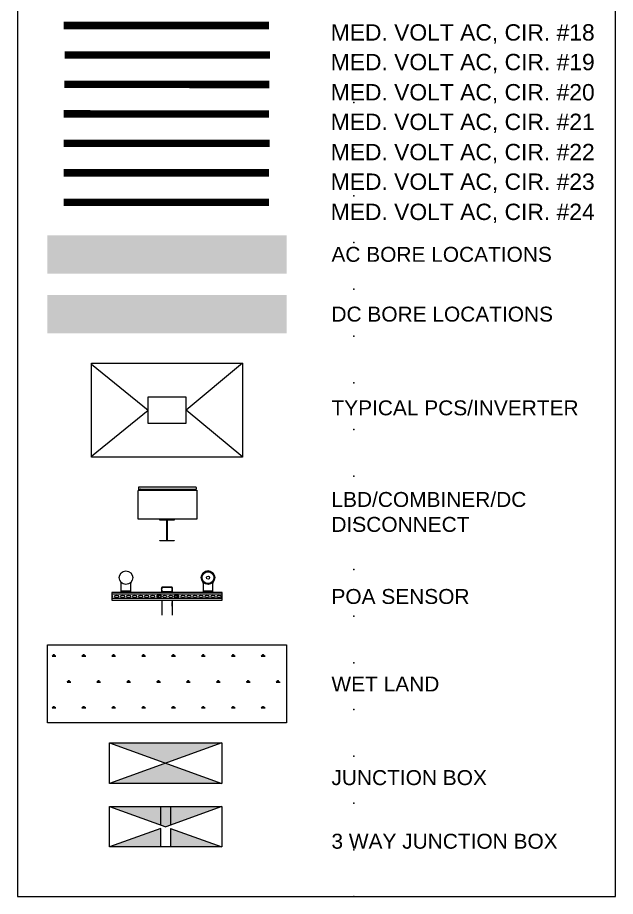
# Model space of a CAD drawing. Header units: feet. Extents: x -17.1 to 1.4, y -40.9 to 0.
# Drawn here: x -2.61 to 1.39, y -11.62 to -5.74 of the extents above; entities that cross this region are included whole.
import ezdxf
from ezdxf.lldxf.tags import DXFTag

# ---------------------------------------------------------------- set-up
doc = ezdxf.new("R2010")
doc.units = ezdxf.units.FT
doc.header["$MEASUREMENT"] = 0
doc.linetypes.add('DASHED', pattern=[0.75, 0.5, -0.25])
for name, color, linetype in [('C-WETL-HATCH', 5, 'Continuous'), ('DETL-LTLN', 5, 'Continuous'), ('DETL-VHVLN', 6, 'Continuous'), ('DETL-VLTLN', 10, 'Continuous'), ('E-CABL-INST-MET', 94, 'CAT5_CABLE'), ('E-DETAIL-THIN', 87, 'Continuous'), ('E-DETL', 7, 'Continuous'), ('E-TEXT', 7, 'Continuous'), ('G-ANNO-TEXT', 1, 'Continuous'), ('PV-BORE-AC', 50, 'Continuous'), ('PV-BORE-DC', 70, 'Continuous'), ('PV-CABL-MV18', 170, 'MV ROUTING #18'), ('PV-CABL-MV19', 80, 'MV ROUTING #19'), ('PV-CABL-MV20', 210, 'MV ROUTING #20'), ('PV-CABL-MV21', 10, 'MV ROUTING #21'), ('PV-CABL-MV22', 130, 'MV ROUTING #22'), ('PV-CABL-MV23', 170, 'MV ROUTING #23'), ('PV-CABL-MV24', 210, 'MV ROUTING #24'), ('PV-EQUIPM', 255, 'Continuous'), ('PV-EQUIPM-3-WAY', 7, 'Continuous'), ('PV-EQUIPM-JB', 7, 'Continuous'), ('PVcase Central Inverters', 7, 'Continuous')]:
    doc.layers.add(name, color=color, linetype=linetype)
doc.layers.add('E-NOPLOT-TEXT', color=31, linetype='Continuous', lineweight=0, plot=False)
doc.layers.add('G-NPLT', color=67, linetype='Continuous', plot=False)
doc.styles.add('NEI-A', font='arial.ttf')
doc.styles.get("Standard").update_dxf_attribs({"font": 'arial.ttf'})
doc.linetypes.add('CAT5_CABLE', pattern='A,1,-0.12,["CAT5",Standard,S=0.1,R=0,X=-0.08,Y=-0.05],-0.3', length=1.42)
tags = doc.linetypes.add('MV ROUTING #18', pattern='A,1,-0.25,0,0.1,-0.25,["MV18",NEI-A,S=0.5,R=0,X=0,Y=-0.2],-1.99', length=3.59).pattern_tags.tags
tags[12] = DXFTag(74, 10)
tags = doc.linetypes.add('MV ROUTING #19', pattern='A,1,-0.25,0,0.1,-0.25,["MV19",NEI-A,S=0.5,R=0,X=0,Y=-0.2],-1.99', length=3.59).pattern_tags.tags
tags[12] = DXFTag(74, 10)
tags = doc.linetypes.add('MV ROUTING #20', pattern='A,1,-0.25,0,0.1,-0.25,["MV20",NEI-A,S=0.5,R=0,X=0,Y=-0.2],-1.99', length=3.59).pattern_tags.tags
tags[12] = DXFTag(74, 10)
tags = doc.linetypes.add('MV ROUTING #21', pattern='A,1,-0.25,0,0.1,-0.25,["MV21",NEI-A,S=0.5,R=0,X=0,Y=-0.2],-1.99', length=3.59).pattern_tags.tags
tags[12] = DXFTag(74, 10)
tags = doc.linetypes.add('MV ROUTING #22', pattern='A,1,-0.25,0,0.1,-0.25,["MV22",NEI-A,S=0.5,R=0,X=0,Y=-0.2],-1.99', length=3.59).pattern_tags.tags
tags[12] = DXFTag(74, 10)
tags = doc.linetypes.add('MV ROUTING #23', pattern='A,1,-0.25,0,0.1,-0.25,["MV23",NEI-A,S=0.5,R=0,X=0,Y=-0.2],-1.99', length=3.59).pattern_tags.tags
tags[12] = DXFTag(74, 10)
tags = doc.linetypes.add('MV ROUTING #24', pattern='A,1,-0.25,0,0.1,-0.25,["MV24",NEI-A,S=0.5,R=0,X=0,Y=-0.2],-1.99', length=3.59).pattern_tags.tags
tags[12] = DXFTag(74, 10)

# ---------------------------------------------------------------- blocks, each defined once
blk = doc.blocks.new('*U68')
blk.add_lwpolyline([(-2, -11.62), (2, -11.62), (2, 0), (-2, 0)], close=True)
at = {"layer": 'G-NPLT'}
for p in [(0.25, -5.994999999999999), (0.25, -6.307499999999999), (0.25, -6.619999999999999), (0.25, -6.932499999999999), (0.25, -7.244999999999999), (0.25, -7.557499999999999), (0.25, -7.869999999999999), (0.25, -8.1825), (0.25, -8.495), (0.25, -8.8075), (0.25, -9.12), (0.25, -9.4325), (0.25, -9.745), (0.25, -10.0575), (0.25, -10.37), (0.25, -10.6825), (0.25, -10.995), (0.25, -11.3075), (0.25, -11.62)]:
    blk.add_point(p, dxfattribs=at)
blk = doc.blocks.new('A$Ce31e0382')
at = {"linetype": 'Continuous', "lineweight": 15}
for p, q in [((2.282018720747146, 1.191011282012369), (2.283710317216901, 1.191593745388218)), ((2.282018720747146, 1.191011282012369), (2.284154971101088, 1.184807160494984)), ((2.284981088454515, 1.232135391845986), (2.282629618726787, 1.226009603773491)), ((2.282629618726787, 1.226009603773491), (2.284299857044971, 1.225368459353376)), ((2.285846567574481, 1.185389623870833), (2.283710317216901, 1.191593745388218)), ((2.284154971101088, 1.184807160494984), (2.285846567574481, 1.185389623870833)), ((2.284299857044971, 1.225368459353376), (2.286651326772699, 1.231494247425871)), ((2.284981088454515, 1.232135391845986), (2.286651326772699, 1.231494247425871)), ((2.285736137007916, 1.158914343048764), (2.285736137007916, 1.143755529022201)), ((2.285736137007916, 1.093718578315929), (2.285736137007916, 1.087625920321898)), ((2.28989740297402, 1.087625920321898), (2.285831106644764, 1.087625920321898)), ((2.286611287428968, 1.260615980094371), (2.286611287428968, 1.240931158418789)), ((2.723082313510531, 1.260615980094371), (2.286611287428968, 1.260615980094371)), ((2.286611287428968, 1.240931158418789), (2.288400354842452, 1.240931158418789)), ((2.286643868490501, 1.162962388471897), (2.288423135203629, 1.162775380004405)), ((2.287620895323926, 1.097468331159689), (2.287620895323926, 1.158911068104317)), ((2.287620895323926, 1.097468331159689), (2.28989740297402, 1.097468331159689)), ((2.288400354842452, 1.247492765643983), (2.28989740297402, 1.247492765643983)), ((2.288400354842452, 1.240931158418789), (2.288400354842452, 1.247492765643983)), ((2.28989740297402, 1.189061060789754), (2.28846196698214, 1.19322986960924)), ((2.288991512315988, 1.223567501629077), (2.28989740297402, 1.225927427467468)), ((2.28989740297402, 1.087625920321898), (2.28989740297402, 1.247492765643983)), ((2.294875369265355, 1.268880061929849), (2.714818231674144, 1.268880061929849)), ((2.408331427057419, 1.268880061929849), (2.408331427057419, 1.269085112156063)), ((2.719796197965479, 1.247492765643983), (2.721293246097048, 1.247492765643983)), ((2.719796197965479, 1.247492765643983), (2.719796197965479, 1.087625920321898)), ((2.720702088619873, 1.223567501629077), (2.719796197965479, 1.225927427467468)), ((2.719796197965479, 1.189061060789754), (2.721231633957359, 1.19322986960924)), ((2.719796197965479, 1.097468331159689), (2.722072705611936, 1.097468331159689)), ((2.723862494294735, 1.087625920321898), (2.719796197965479, 1.087625920321898)), ((2.723049732448999, 1.162962388471897), (2.72127046573587, 1.162775380004405)), ((2.721293246097048, 1.240931158418789), (2.721293246097048, 1.247492765643983)), ((2.723082313510531, 1.240931158418789), (2.721293246097048, 1.240931158418789)), ((2.722072705611936, 1.097468331159689), (2.722072705611936, 1.158911068104317)), ((2.724712512484984, 1.232135391845986), (2.723042274170439, 1.231494247425871)), ((2.725393743894529, 1.225368459353376), (2.723042274170439, 1.231494247425871)), ((2.723082313510531, 1.240931158418789), (2.723082313510531, 1.260615980094371)), ((2.723847033365018, 1.185389623870833), (2.725983283718961, 1.191593745388218)), ((2.725538629838411, 1.184807160494984), (2.723847033365018, 1.185389623870833)), ((2.723957463927945, 1.14364999116151), (2.723957463927945, 1.158911270006683)), ((2.723957463927945, 1.087625920321898), (2.723957463927945, 1.093744295118995)), ((2.727063982212712, 1.226009603773491), (2.724712512484984, 1.232135391845986)), ((2.727063982212712, 1.226009603773491), (2.725393743894529, 1.225368459353376)), ((2.725538629838411, 1.184807160494984), (2.727674880192353, 1.191011282012369)), ((2.727674880192353, 1.191011282012369), (2.725983283718961, 1.191593745388218)), ((2.724782776571374, 1.070751941036178), (2.284910824368126, 1.070751941036178)), ((2.286611287428968, 1.077783509484107), (2.286611287428968, 1.07450270587151)), ((2.286611287428968, 1.077783509484107), (2.288400354842452, 1.077783509484107)), ((2.286611287428968, 1.07450270587151), (2.723082313510531, 1.07450270587151)), ((2.721379838898429, 1.061704400332019), (2.288313762041071, 1.061704400332019)), ((2.296515771071427, 1.061704400332019), (2.296515771071427, 1.048124797856872)), ((2.296515771071427, 0.7340707714497512), (2.296515771071427, 0.6852304304852623)), ((2.713177829868073, 1.048124797856872), (2.713177829868073, 1.061704400332019)), ((2.713177829868073, 0.6852304304848076), (2.713177829868073, 0.7340707714497512)), ((2.721293246097048, 1.077783509484107), (2.723082313510531, 1.077783509484107)), ((2.723082313510531, 1.07450270587151), (2.723082313510531, 1.077783509484107)), ((2.296515771071427, 0.634483917221587), (2.296515771071427, 0.4892553859995132)), ((2.713177829868073, 0.4892553859995132), (2.713177829868073, 0.634483917221587))]:
    blk.add_line(p, q, dxfattribs=at)
for centre, radius, start, end in [((2.330402719115227, 1.207671228692107), 0.05117191731327187, 159.0000070648071, 199.0000000000433), ((2.330402719115227, 1.207671228692107), 0.0493828499011965, 158.9999999999613, 199.0000000000433), ((2.236131720332196, 1.168271429176457), 0.05079038319049232, 354.0000046933638, 19.00000000004326), ((2.262067333140294, 1.240931158418789), 0.0245439542899278, 338.9999999999613, 0), ((2.268760030605335, 1.164842055576628), 0.01798234706478773, 340.8407802661563, 353.9999999999983), ((2.236131720332196, 1.168271429176457), 0.05257945060257205, 353.9999999999983, 19.00000000004326), ((2.330402719115227, 1.207671228692107), 0.04435740684275503, 158.9999999999613, 199.0000000000433), ((2.294875369265355, 1.260615980094371), 0.00826408183578308, 90, 180), ((2.262067333140294, 1.240931158418789), 0.02633302170200654, 338.9999999999613, 0), ((2.268760030605335, 1.164842055576628), 0.0197714144768679, 342.5437240118552, 353.9999999999983), ((2.714818231674144, 1.260615980094371), 0.00826408183578308, 0, 90), ((2.679290881824272, 1.207671228692107), 0.04435740684275503, 340.9999999999567, 21.00000000003871), ((2.773561880607303, 1.168271429176457), 0.05257945060257195, 160.9999999999567, 186.0000000000017), ((2.740933570334164, 1.164842055576628), 0.01977141447686774, 186.0000000000017, 197.4562759881448), ((2.747626267799205, 1.240931158418789), 0.02633302170200654, 180, 201.0000000000387), ((2.773561880607303, 1.168271429176457), 0.05079038319049241, 160.9999999999567, 186.0000000000017), ((2.740933570334164, 1.164842055576628), 0.01798234706478773, 186.0000000000017, 199.1675278276267), ((2.747626267799205, 1.240931158418789), 0.0245439542899278, 180, 201.0000000000387), ((2.679290881824272, 1.207671228692107), 0.04938284990119632, 340.9999999999567, 21.00000000003871), ((2.679290881824272, 1.207671228692107), 0.05117191731327962, 340.9999999999567, 21.00000000003871), ((2.288313762041071, 1.066868122753931), 0.005163722421900269, 131.2243095197639, 270), ((2.281624465937057, 1.07450270587151), 0.004986821491107549, 311.2243095197638, 0), ((2.721379838898429, 1.066868122753931), 0.005163722421900269, 270, 48.77569048023613), ((2.728069135002443, 1.07450270587151), 0.004986821491107549, 180, 228.7756904802361)]:
    blk.add_arc(centre, radius, start, end, dxfattribs=at)
for points, knots in [([(2.28739867165848, 1.118786839921995), (2.287388145599721, 1.117293801949018), (2.287357441153176, 1.112938619240595), (2.287023101478439, 1.106026367309369), (2.286432535525705, 1.099268057650079), (2.285933899354745, 1.095043061931392), (2.285690536384095, 1.093223829382623), (2.285748829595718, 1.093671614894447), (2.285754943342795, 1.093718578315475)], [0, 0, 0, 0, 0.1111161423645399, 0.3241251129498456, 0.5396206872316115, 0.7570094149640955, 0.9745153229653579, 1, 1, 1, 1]), ([(2.285768102232282, 1.143755529022201), (2.285758253354174, 1.143830762416655), (2.285704794172375, 1.144239125213971), (2.285970578883166, 1.142247018420676), (2.286479757654774, 1.137844592293732), (2.287053274627283, 1.131082125585635), (2.287363088911547, 1.124331796878323), (2.287389967270315, 1.120143268447464), (2.28739867165848, 1.118786839921995)], [0, 0, 0, 0, 0.0485864653610152, 0.2637247070596394, 0.4767478949028969, 0.6882372756179819, 0.8990376072305348, 1, 1, 1, 1]), ([(2.285744954180586, 1.143759638867323), (2.285748465441316, 1.143598675292196), (2.285754027317921, 1.143343707389249), (2.285781798978746, 1.143049507882097), (2.285795440962715, 1.142921455605574), (2.285800940862714, 1.142872981164601), (2.285805227795095, 1.142836266688391), (2.285809884371588, 1.142797614729716), (2.285818037667809, 1.142731641942191), (2.285842245961135, 1.142541296675972), (2.285943839469724, 1.141730910263504), (2.286175480788984, 1.139754745160189), (2.286474870837878, 1.136877241970069), (2.286789618305079, 1.133230590356561), (2.287065381184107, 1.128995633755949), (2.287219651865485, 1.125349300985818), (2.287269078329587, 1.123193078281929), (2.287281731743747, 1.12264107482406)], [0, 0, 0, 0, 0.01378871047263, 0.021841454385203, 0.0246142180760562, 0.0266371038414432, 0.0291506045139404, 0.0336461774257103, 0.0453087760441185, 0.1041913002911912, 0.2418143098539322, 0.3866548486119996, 0.5302674253942918, 0.6725486379104071, 0.8131258998958442, 0.9521593250509934, 1, 1, 1, 1]), ([(2.287281731743747, 1.12264107482406), (2.287295038960906, 1.121806195576937), (2.287333887856107, 1.119368861176554), (2.287307741753352, 1.115246880022823), (2.287159191007845, 1.110497210463564), (2.286914319611128, 1.106072179381499), (2.2866099976344, 1.102166370226769), (2.286298423226867, 1.098947543637678), (2.286029279002719, 1.096551904548505), (2.285880364848595, 1.095333890792517), (2.285830693388448, 1.094941264681893), (2.285817832795033, 1.094839729844807), (2.285813633203247, 1.094807385280546), (2.285806695766837, 1.09475042998929), (2.285801731923016, 1.094708650608027), (2.2857931142388, 1.094632338375504), (2.285757457848263, 1.094297231556993), (2.2857523537931, 1.093980959265537), (2.285748030233549, 1.093713050368933)], [0, 0, 0, 0, 0.0585473714226429, 0.170922349460073, 0.2842858618299471, 0.3980026956857768, 0.5132789134201089, 0.6303162551384693, 0.7480031535785159, 0.8676349703002326, 0.9270738327880031, 0.9570225033012588, 0.9713081100111728, 0.9743054844323632, 0.9762608812712732, 0.9780984223358692, 0.9814475448054018, 1, 1, 1, 1]), ([(2.287620895323812, 1.158911068103862), (2.286861794174797, 1.158912562487785), (2.285756589400876, 1.15891473821921), (2.285880292911202, 1.158914437287876), (2.285919031644767, 1.158914343048764)], [0, 0, 0, 0, 0.6868420839984101, 1, 1, 1, 1]), ([(2.286525768391471, 1.087625920322353), (2.286628346904649, 1.087735750865249), (2.286833499321688, 1.08795540702431), (2.287166940415659, 1.089665439079909), (2.287443595578111, 1.092180599648145), (2.287599007249696, 1.094947353914904), (2.287614759548774, 1.096761637913914), (2.287620895323812, 1.097468331159689)], [0, 0, 0, 0, 0.215930238312865, 0.4318507899972996, 0.6478627139959534, 0.8628367764577761, 1, 1, 1, 1]), ([(2.289897402973907, 1.087625920322353), (2.289878546136492, 1.086530893804138), (2.28984083763487, 1.084341141099685), (2.289555521823672, 1.081417396816505), (2.289160161071663, 1.079187683451437), (2.288747811024109, 1.077965208523892), (2.288501131762928, 1.077836209855377), (2.288400354842338, 1.077783509484107)], [0, 0, 0, 0, 0.211283188154463, 0.4225084279069736, 0.6353561048962972, 0.851030488301996, 1, 1, 1, 1]), ([(2.721293246096934, 1.077783509484107), (2.721144182800231, 1.077894283592286), (2.720846057170888, 1.078115831092418), (2.72039035367186, 1.079839971358524), (2.72002311177846, 1.082373328298672), (2.719823598035759, 1.085137820192813), (2.719803784941064, 1.086936974924356), (2.719796197965366, 1.087625920322353)], [0, 0, 0, 0, 0.2172984419663011, 0.434595480769123, 0.6516655201327707, 0.8666132308400871, 1, 1, 1, 1]), ([(2.723750340759466, 1.158911270006683), (2.723795762256373, 1.158911275684659), (2.723932902535921, 1.158911292829544), (2.722818208087006, 1.15891115816612), (2.722072705611822, 1.158911068103862)], [0, 0, 0, 0, 0.331204643249806, 1, 1, 1, 1]), ([(2.722072705611822, 1.097468331159689), (2.722087368005191, 1.096368519749376), (2.722116690278085, 1.094169085538852), (2.722336661445183, 1.091234398883898), (2.722634230139988, 1.089005633617489), (2.72293219527262, 1.08780153714315), (2.723100144099476, 1.087676367475979), (2.723167832544164, 1.087625920322353)], [0, 0, 0, 0, 0.2127622935913117, 0.4254881000087798, 0.6392297727758214, 0.8545987082327811, 1, 1, 1, 1]), ([(2.722294929280793, 1.118786839921995), (2.722295942796222, 1.119241556028101), (2.722303304784759, 1.122544527190257), (2.722494013392748, 1.128697945025124), (2.72303790965077, 1.136072506262735), (2.723602084421032, 1.141290896543069), (2.723949738552506, 1.143942788773984), (2.723920746200633, 1.143721605908922), (2.723911359036606, 1.14364999116151)], [0, 0, 0, 0, 0.0339006501093262, 0.2462478639225549, 0.4609344815763541, 0.677905385026245, 0.8957119732988271, 1, 1, 1, 1]), ([(2.72393527225347, 1.093744295118995), (2.723917369017613, 1.093874374058032), (2.723878786276941, 1.094154703378081), (2.723413655086802, 1.097869697354326), (2.722840617025099, 1.103818164021504), (2.722379765320397, 1.111166907729967), (2.722321536533741, 1.116396989202258), (2.722294929280793, 1.11878683992245)], [0, 0, 0, 0, 0.1852028795026655, 0.3991253115634501, 0.6112564639999436, 0.8223662433670197, 1, 1, 1, 1]), ([(2.723640544972909, 1.096802769593978), (2.723606061041096, 1.097094940975694), (2.723501502994509, 1.097980828014443), (2.723244670636518, 1.100432135411211), (2.722931448151826, 1.103985516288503), (2.722648861977973, 1.10819495911619), (2.722446771986029, 1.112820459323302), (2.722368619422809, 1.116866194352951), (2.722375353372513, 1.119288852975842), (2.722377564074009, 1.120084191764363)], [0, 0, 0, 0, 0.0843183300306957, 0.255659932525189, 0.4240187113369737, 0.5912648911410351, 0.7560209722225366, 0.9199037030774184, 1, 1, 1, 1]), ([(2.722377564074009, 1.120084191764363), (2.722386758581592, 1.120923307325938), (2.722413718929488, 1.123383781191478), (2.722547643977919, 1.127374325567871), (2.722797756406976, 1.131763327790395), (2.723103073658308, 1.135631549841037), (2.723413944131494, 1.138800103929498), (2.723678672838901, 1.141146029460288), (2.723820082945053, 1.142290449479788), (2.723870382553173, 1.142692117770821), (2.72387927510124, 1.142763588922207), (2.723881660392976, 1.142782822171284), (2.723882346555797, 1.142788327353628), (2.723884156053714, 1.142803057104175), (2.723885834031421, 1.142816863569351), (2.723888865799267, 1.142842089339865), (2.723899439966658, 1.142933518745394), (2.723930736865327, 1.14320627678444), (2.723927753362545, 1.143463111240635), (2.723925585039865, 1.143649770749562)], [0, 0, 0, 0, 0.0666282840413943, 0.1953689802129934, 0.3252324125675133, 0.4561598931670633, 0.5891276735574499, 0.7237465280393168, 0.8592462502539735, 0.9276243334342296, 0.9614040640081438, 0.9700022537194836, 0.9753134172327024, 0.9767428590878864, 0.9776826655801422, 0.9784753123453452, 0.9796517472635804, 0.9852115057834056, 1, 1, 1, 1]), ([(2.723873420963969, 1.094856934686959), (2.723873533388428, 1.094856074215841), (2.723875959192696, 1.094837507711418), (2.723848507248363, 1.095054981688008), (2.723784860096089, 1.095547876619094), (2.723679199199864, 1.096466651560149), (2.723640544972909, 1.096802769593978)], [0, 0, 0, 0, 0.0113775863251051, 0.2454957515087012, 0.7239775775539407, 1, 1, 1, 1]), ([(2.723944758308676, 1.093672512843568), (2.723948266928232, 1.093645091194048), (2.723964481836333, 1.093518363527437), (2.723948105241902, 1.093645033954999), (2.72393527225347, 1.093744295118995)], [0, 0, 0, 0, 0.2163825035934805, 1, 1, 1, 1])]:
    blk.add_open_spline(points, degree=3, knots=knots, dxfattribs=at)
at = {"layer": 'E-DETAIL-THIN'}
for centre, radius in [((0.8132589887500217, 1.659285685633222), 0.2797642379398166), ((4.196434612189478, 1.659285685633222), 0.2797642379398166), ((4.196434612189478, 1.659285685633222), 0.2394314246834256), ((4.196434612189478, 1.659285685633222), 0.06682871879259356)]:
    blk.add_circle(centre, radius, dxfattribs=at)
at = {"layer": 'E-DETL', "ltscale": 0.05}
for points in [[(4.778642106357438, 1.048124797856872), (0.2307216073822929, 1.048124797856872)], [(0.2307216073822929, 0.7340707714497512), (4.778971993557207, 0.7340707714497512), (4.778971993557207, 1.048124797856872)], [(4.778971993557207, 0.9787188288519246), (0.2307216073822929, 0.9787188288519246)], [(0.2307216073822929, 0.8154174657233852), (4.778971993557207, 0.8154174657233852)], [(2.145988024767576, 0.8907280920866469), (2.174400617499487, 0.9399401462751484), (2.231225802966947, 0.9399401462751484), (2.259638395698857, 0.8907280920866469), (2.231225802966947, 0.8415160378981454), (2.174400617499487, 0.8415160378981454), (2.145988024767576, 0.8907280920866469)], [(2.817025147243839, 0.8907280920866469), (2.84543773997575, 0.9399401462751484), (2.90226292544321, 0.9399401462751484), (2.930675518175121, 0.8907280920866469), (2.90226292544321, 0.8415160378981454), (2.84543773997575, 0.8415160378981454), (2.817025147243839, 0.8907280920866469)]]:
    blk.add_lwpolyline(points, dxfattribs=at)
for centre, radius in [((2.202813210235036, 0.8907280920861922), 0.06439976261575464), ((2.202813210235036, 0.8907280920861922), 0.0492120541885015), ((2.873850332711299, 0.8907280920861922), 0.06439976261575464), ((2.873850332711299, 0.8907280920861922), 0.0492120541885015)]:
    blk.add_circle(centre, radius, dxfattribs=at)
blk.add_arc((4.196434612189478, 1.659285685633222), 0.2797642379398166, 319.4963013959861, 220.5036986033484, dxfattribs=at)
at = {"layer": 'E-DETL', "color": 252, "ltscale": 0.05}
for centre, start_param, end_param in [((0.1824061994374233, 0.8910977846530841), 2.150307144064951, 4.132878163114635), ((2.167777227605143, 0.8910977846530841), 4.748151085846466, 7.806691499418683), ((2.912291363168947, 0.8910977846530841), 1.578647141613079, 4.715730806165123)]:
    blk.add_ellipse(centre, major_axis=(-0.08822883861648734, 0), ratio=0.5839019367108135, start_param=start_param, end_param=end_param, dxfattribs=at)
for centre in [(0.4305775779574788, 0.8910977846530841), (0.6787489564775342, 0.8910977846530841), (0.9269203350012276, 0.8910977846530841), (1.175091713521283, 0.8910977846530841), (1.423263092041338, 0.8910977846530841), (1.671434470561394, 0.8910977846530841), (1.919605849085087, 0.8910977846530841), (2.415948606125198, 0.8910977846530841), (2.664119984645254, 0.8910977846530841), (3.160462741689003, 0.8910977846530841), (3.408634120209058, 0.8910977846530841), (3.656805498729113, 0.8910977846530841), (3.904976877252807, 0.8910977846530841), (4.153148255772862, 0.8910977846530841), (4.401319634292918, 0.8910977846530841), (4.649491012812973, 0.8910977846530841)]:
    blk.add_ellipse(centre, major_axis=(-0.08822883861648734, 0), ratio=0.5839019367108135, dxfattribs=at)
at = {"layer": 'E-TEXT'}
for points in [[(1.003828666300251, 1.419668519363768), (1.003828666300251, 1.098930323613786), (0.6226893112034304, 1.098930323613786), (0.6226893112034304, 1.419668519363768)], [(4.387004289736069, 1.419668519363768), (4.387004289736069, 1.098930323613786), (4.005864934639249, 1.098930323613786), (4.005864934639249, 1.419668519363768)], [(0.2307216073822929, 1.048124797856872), (0.2307216073822929, 0.7340707714497512)], [(2.296515771071427, 0.6852304304852623), (2.296515771071427, 0.1148281264404432)], [(2.713177829868073, 0.6852304304848076), (2.713177829868073, 0.1148281264404432)]]:
    blk.add_lwpolyline(points, dxfattribs=at)
for points in [[(0.6226893112034304, 1.098930323613786), (1.003828666300251, 1.098930323613786), (1.003828666300251, 1.048124797856872), (0.6226893112034304, 1.048124797856872)], [(4.005864934639249, 1.098930323613786), (4.387004289736069, 1.098930323613786), (4.387004289736069, 1.048124797856872), (4.005864934639249, 1.048124797856872)]]:
    blk.add_lwpolyline(points, close=True, dxfattribs=at)
for centre, radius, start, end in [((0.5219190568604972, 1.414313114711604), 0.1009124596823258, 356.9578949927217, 38.82504316429735), ((1.104598920643184, 1.414313114711604), 0.1009124596832795, 141.1749568360363, 183.0421050072523), ((3.905094680296315, 1.414313114711604), 0.1009124596823258, 356.9578949927217, 38.82504316429735), ((4.48777454408264, 1.414313114711604), 0.1009124596832795, 141.1749568360363, 183.0421050072523)]:
    blk.add_arc(centre, radius, start, end, dxfattribs=at)
blk = doc.blocks.new('First Solar Post')
at = {"layer": 'DETL-LTLN', "color": 1}
blk.add_lwpolyline([(0, -0.2529999999999859), (1.652500000000003, -0.2529999999999859), (1.652500000000003, -0.4179999999999779), (-2.287499999999994, -0.4179999999999779), (-2.287499999999994, -0.2529999999999859), (-0.6349999999999909, -0.2529999999999859, 0.4142135623730788), (-0.382000000000005, 0), (-0.382000000000005, 5.101000000000028, 0.4142135623730788), (-0.6349999999999909, 5.354000000000013), (-2.287499999999994, 5.354000000000013), (-2.287499999999994, 5.519000000000005), (1.652500000000003, 5.519000000000005), (1.652500000000003, 5.354000000000013), (0, 5.354000000000013, 0.4142135623730788), (-0.2529999999999859, 5.101000000000028), (-0.2529999999999859, 0, 0.414213562373095)], format="xyb", close=True, dxfattribs=at)
blk = doc.blocks.new('LBD CMB')
at = {"layer": 'DETL-VHVLN', "color": 10, "linetype": 'Continuous'}
blk.add_lwpolyline([(0.1997943933729118, 0.3365167692004754), (0.1997421486711133, 0.1464114430146775), (-0.1924990497710866, 0.1465192385465914), (-0.192446805069288, 0.3366245647323893, -0.414213562373095), (-0.1888517863319628, 0.3402176081495938), (0.1962013500233546, 0.3401117879603506, -0.414213562373095)], format="xyb", close=True, dxfattribs=at)
at = {"layer": 'DETL-VLTLN', "linetype": 'Continuous'}
for p, q in [((-0.1911387773950821, 0.3587097125352661), (-0.191142110312299, 0.3465820689692305)), ((0.1940922834639274, 0.360830706060403), (-0.1889113030909364, 0.3609359629612912)), ((0.1963185338223035, 0.3586032317337065), (0.1963152009050866, 0.3464755881676709)), ((-0.191142110312299, 0.3465820689692305), (0.1963152009050866, 0.3464755881676709)), ((-0.1910108408318365, 0.3402182014739816), (0.1983604045457774, 0.3401111946359627)), ((-0.1888467438413564, 0.3416530574675276), (-0.1888471383235988, 0.3402176068868177)), ((-0.1888467438413564, 0.3416530574675276), (-0.1765497170992205, 0.3416496780079914)), ((-0.1864189782465004, 0.3421308739179039), (-0.186152911224351, 0.3416523172101167)), ((-0.1864189782465004, 0.3421308739179039), (-0.1787379778973595, 0.342128763007195)), ((-0.1787379778973595, 0.342128763007195), (-0.1790043079151893, 0.3416503526010435)), ((-0.1759467859843689, 0.3462309124830742), (-0.1761896489087249, 0.3465779598054839)), ((-0.1756882099983059, 0.3425107116580506), (-0.1756874138856013, 0.345407500451854)), ((-0.1742527594626964, 0.3425103172209045), (-0.1742519633499917, 0.3454071060147079)), ((-0.1735937773230809, 0.3411703821251733), (-0.1735922913963641, 0.3465772460663721)), ((-0.1721583267198241, 0.3411699875978291), (-0.1735937773230809, 0.3411703821251733)), ((-0.1726557580974237, 0.3418670097185257), (-0.1735935858095523, 0.3418672675052541)), ((-0.172654463684232, 0.3465769882796437), (-0.1726559496109523, 0.3411701243384448)), ((-0.1721583267198241, 0.3411699875978291), (-0.172158135206292, 0.34186687297791)), ((0.1794998037281346, 0.3410733449949501), (0.1794999955799064, 0.3417714557188751)), ((0.1794998037281346, 0.3410733449949501), (0.1809352543539404, 0.3410729505578041)), ((0.1800060392937048, 0.3410732059091788), (0.1800075252204216, 0.3464800698503776)), ((0.1800062311454766, 0.3417713166331033), (0.1809354462057158, 0.3417710612817291)), ((0.1809367402806608, 0.3464798144990029), (0.1809352543539404, 0.3410729505578041)), ((0.1856138268156613, 0.3409281196959721), (0.1856136032817375, 0.3401146977573619)), ((0.1856138268156613, 0.3409281196959721), (0.1942265304352198, 0.3409257527123026)), ((0.1942265304352198, 0.3409257527123026), (0.1942263069012924, 0.3401123307736924))]:
    blk.add_line(p, q, dxfattribs=at)
for centre, radius, start, end in [((-0.1889119150638194, 0.3587091006300298), 0.002226862438246704, 89.98425395917221, 179.9842538524372), ((0.1940916714910408, 0.3586038437291412), 0.002226862438246704, 359.9842538524372, 89.98425395917221), ((-0.1888197063160035, 0.3373279815514416), 0.00362690530388534, 127.1665060399859, 179.9842538524372), ((-0.1888203830287125, 0.3365906940096677), 0.00362690530388534, 89.98425395917221, 93.12036682206927), ((-0.1765494803963428, 0.3425109483383779), 0.002296721037723182, 269.9842539591722, 359.9842538524372), ((-0.1765494803963428, 0.3425109483383779), 0.0008612703897538676, 269.9842539591722, 359.9842538524372), ((-0.1771228645114107, 0.3454078949791985), 0.001435450647969315, 359.9842538524372, 34.98425384626292), ((-0.1745507444144714, 0.3411706450532046), 0.0009569670978359778, 269.9842539591722, 359.9842538524372), ((-0.1771228645114107, 0.3454078949791985), 0.002870901295938629, 359.9842538524372, 24.05030422077059), ((-0.1745507444144714, 0.3411706450532046), 0.002392417748235989, 336.3931441853088, 359.9842538524372), ((0.1818922214227818, 0.3410726875395746), 0.002392417748235989, 179.9842538524372, 203.5753642205988), ((0.1818922214227818, 0.3410726875395746), 0.0009569670978359778, 179.9842538524372, 269.9842539591722), ((0.1961679532475777, 0.336484891679687), 0.00362690530388534, 86.85298563387457, 89.98425395917221), ((0.1961676817958065, 0.3372221793116585), 0.00362690530388534, 359.9842538524372, 52.80200247797978)]:
    blk.add_arc(centre, radius, start, end, dxfattribs=at)
for points, start_tangent, end_tangent in [([(-0.1746541703125111, 0.3402726365962838), (-0.175653128791911, 0.3402139809153404)], (-0.993300566301461, -0.1155594435137013), (-0.99999996223707, 0.0002748196836776107)), ([(-0.174321152072185, 0.3403175249505979), (-0.1746541703125111, 0.3402726365962838)], (-0.9885192904145543, -0.1510947136014557), (-0.9933005662119053, -0.1155594442834865)), ([(-0.1740346722286894, 0.3403655814298419), (-0.174321152072185, 0.3403175249505979)], (-0.9837770452223819, -0.1793954439040183), (-0.9885192905462983, -0.1510947127395388)), ([(0.1816707728816453, 0.340219691369426), (0.1813726716868196, 0.3402700427639012)], (-0.9884360934924193, 0.1516380199074272), (-0.9834752836372987, 0.1810424438482167)), ([(0.1820037663850904, 0.3401746199125721), (0.1816707728816453, 0.340219691369426)], (-0.9932369001547, 0.1161053839022234), (-0.9884360934973597, 0.151638019875224)), ([(0.1830026924833028, 0.3401154152848025), (0.1820037663850904, 0.3401746199125721)], (-0.99999996223707, 0.0002748196836776107), (-0.9932369002446789, 0.1161053831324876))]:
    blk.add_spline(points, degree=3, dxfattribs=dict(at, start_tangent=start_tangent, end_tangent=end_tangent))
at = {"layer": 'DETL-VHVLN', "color": 10, "linetype": 'Continuous', "xscale": 0.02421242057254995, "yscale": 0.02421242057254995, "zscale": 0.02421242057254995, "rotation": 179.9842539918}
blk.add_blockref('First Solar Post', (-0.007650719540844619, 0.133630456754505), dxfattribs=at)

msp = doc.modelspace()

# ---------------------------------------------------------------- hatches: boundary and pattern name
at = {"layer": 'C-WETL-HATCH'}
h = msp.add_hatch(dxfattribs=at)
h.set_pattern_fill('SWAMP', color=256, scale=0.2)
h.set_pattern_definition([(0, (-29.57843759986657, -26.64006476250794), (0.1, 0.1732050806), [0.025, -0.175]), (90, (-29.56593759986657, -26.64006476250794), (-0.09999999999999999, 0.1732050806), [0.0125, -0.3339101612]), (90, (-29.56281259986657, -26.64006476250794), (-0.09999999999999999, 0.1732050806), [0.01, -0.3364101612]), (90, (-29.56906259986658, -26.64006476250794), (-0.09999999999999999, 0.1732050806), [0.01, -0.3364101612]), (59.99999999999999, (-29.55968759986657, -26.64006476250794), (-0.09999999986413122, 0.1732050806784439), [0.008, -0.192]), (120, (-29.57218759986657, -26.64006476250794), (-0.1999999998641312, 7.844390692568482e-11), [0.007999999999999893, -0.1919999999999983])])
h.paths.add_polyline_path([(-2.409100008574207, -9.937574459494929), (-0.8091000085742124, -9.937574459494929), (-0.8091000085742124, -10.45947903782919), (-2.409100008574207, -10.45947903782919)])
at = {"layer": 'PV-BORE-AC', "ltscale": 20}
h = msp.add_hatch(color=256, dxfattribs=at)
h.dxf.hatch_style = 1
h.paths.add_polyline_path([(-0.8091000085742124, -7.195999468195531), (-2.409100008574207, -7.195999468195545), (-2.409100008574207, -7.452411936458688), (-0.8091000085742124, -7.452411936458667)])
at = {"layer": 'PV-BORE-DC', "ltscale": 20}
h = msp.add_hatch(color=256, dxfattribs=at)
h.dxf.hatch_style = 1
h.paths.add_polyline_path([(-0.8091000085742124, -7.595999468195529), (-2.409100008574207, -7.595999468195544), (-2.409100008574207, -7.852411936458687), (-0.8091000085742124, -7.852411936458665)])
at = {"layer": 'PV-EQUIPM-3-WAY'}
h = msp.add_hatch(color=256, dxfattribs=at)
h.dxf.hatch_style = 1
h.paths.add_polyline_path([(-1.243240305747385, -11.01756128096988), (-1.993240306678707, -11.01756128283253), (-1.618240307964079, -11.15341428688602)])
h = msp.add_hatch(color=256, dxfattribs=at)
h.dxf.hatch_style = 1
h.paths.add_polyline_path([(-1.585987310411788, -11.16509873121197), (-1.585987310411788, -11.28926729153345), (-1.24324030761003, -11.28926729153344)])
h.paths.add_polyline_path([(-1.650493306360467, -11.16509873156884), (-1.993240306678707, -11.28926729153345), (-1.650493306360467, -11.28926729153345)])
at = {"layer": 'PV-EQUIPM-JB'}
h = msp.add_hatch(color=256, dxfattribs=at)
h.dxf.hatch_style = 1
h.paths.add_polyline_path([(-1.618240309205852, -10.72772171313786), (-1.243240306989144, -10.59186870722171), (-1.993240307920466, -10.59186870908437)])
h = msp.add_hatch(color=256, dxfattribs=at)
h.dxf.hatch_style = 1
h.paths.add_polyline_path([(-1.618240309205852, -10.72772171313786), (-1.993240307920466, -10.86357471778528), (-1.243240308851789, -10.86357471778528)])

# ---------------------------------------------------------------- linework, layer by layer
at = {"layer": 'C-WETL-HATCH', "elevation": -8.443446385570876}
msp.add_lwpolyline([(-2.409100008574207, -9.937574459494929), (-0.8091000085742124, -9.937574459494929), (-0.8091000085742124, -10.45947903782919), (-2.409100008574207, -10.45947903782919)], close=True, dxfattribs=at)
at = {"layer": 'E-NOPLOT-TEXT', "linetype": 'DASHED'}
for p in [(-1.103427405587688, -8.05141560359895, 0.01049623476257366), (-1.102501580575414, -8.680707641458998)]:
    msp.add_line(p, (-1.482239884013715, -8.366342199617929, 24.06838182879399), dxfattribs=at)
at = {"layer": 'E-NOPLOT-TEXT', "elevation": -8.443446385570876}
msp.add_lwpolyline([(-1.103427405587688, -8.05141560359895), (-1.103428271561391, -8.680706368062484), (-2.115590034814765, -8.680707641458998), (-2.114873129643051, -8.051404692914975)], close=True, dxfattribs=at)
at = {"layer": 'E-NOPLOT-TEXT', "linetype": 'DASHED', "elevation": 0.01049623476257366}
msp.add_lwpolyline([(-2.114881824305904, -8.059036911478639), (-1.735958343704276, -8.366381453841537)], dxfattribs=at)
at = {"layer": 'E-NOPLOT-TEXT', "linetype": 'DASHED'}
msp.add_lwpolyline([(-2.115581991375329, -8.673647070050176), (-1.735958343704276, -8.366381453841537)], dxfattribs=at)
at = {"layer": 'PV-CABL-MV18', "ltscale": 0.15, "const_width": 0.05}
msp.add_lwpolyline([(-2.300315546833254, -5.791758467854926), (-0.9273443421380492, -5.79193413258745)], dxfattribs=at)
at = {"layer": 'PV-CABL-MV19', "ltscale": 0.15, "const_width": 0.05}
msp.add_lwpolyline([(-2.293407392045715, -5.989059351718446), (-0.9204361873505107, -5.989235016450969)], dxfattribs=at)
at = {"layer": 'PV-CABL-MV20', "ltscale": 0.15, "const_width": 0.05}
msp.add_lwpolyline([(-2.297208459589179, -6.186358865391046), (-0.9242372548939741, -6.18653453012357)], dxfattribs=at)
at = {"layer": 'PV-CABL-MV21', "ltscale": 0.15, "const_width": 0.05}
msp.add_lwpolyline([(-2.300315546833254, -6.383658467854922), (-0.9273443421380492, -6.383834132587445)], dxfattribs=at)
at = {"layer": 'PV-CABL-MV22', "ltscale": 0.15, "const_width": 0.05}
msp.add_lwpolyline([(-2.300315546833254, -6.580958798757344), (-0.9221878689851408, -6.581134463489867)], dxfattribs=at)
at = {"layer": 'PV-CABL-MV23', "ltscale": 0.15, "const_width": 0.05}
msp.add_lwpolyline([(-2.300315546833254, -6.778258467854918), (-0.9273443421380492, -6.778434132587442)], dxfattribs=at)
at = {"layer": 'PV-CABL-MV24', "ltscale": 0.15, "const_width": 0.05}
msp.add_lwpolyline([(-2.300315546833254, -6.975558467854917), (-0.9273443421380492, -6.975734132587441)], dxfattribs=at)
at = {"layer": 'PV-EQUIPM-3-WAY', "elevation": -8.443446385570876}
msp.add_lwpolyline([(-1.993240307920466, -11.01756128283253), (-1.243240306989144, -11.01756128096988), (-1.243240308851789, -11.28926729153344), (-1.993240307920466, -11.28926729153345)], close=True, dxfattribs=at)
for points in [[(-1.993240306678707, -11.01756128283253), (-1.618240307964079, -11.15341428688603)], [(-1.650493306360467, -11.14172984225429), (-1.650493306360467, -11.01756128190121), (-1.585987310411788, -11.01756128190121), (-1.585987310411788, -11.141729842509)], [(-1.243240305747385, -11.01756128096988), (-1.618240307964079, -11.15341428688602)], [(-1.650493306360467, -11.16509873156884), (-1.993240306678707, -11.28926729153345)], [(-1.650493306360467, -11.28926729153345), (-1.650493306360467, -11.16509873156884)], [(-1.585987310411788, -11.16509873121197), (-1.24324030761003, -11.28926729153344)], [(-1.585987310411788, -11.16509873121197), (-1.585987310411788, -11.28926729153345)]]:
    msp.add_lwpolyline(points, dxfattribs=at)
at = {"layer": 'PV-EQUIPM-JB', "elevation": -8.443446385570876}
msp.add_lwpolyline([(-1.993240307920466, -10.59186870908437), (-1.243240306989144, -10.59186870722171), (-1.243240308851789, -10.86357471778528), (-1.993240307920466, -10.86357471778528)], close=True, dxfattribs=at)
for points in [[(-1.993240307920466, -10.59186870908437), (-1.243240308851789, -10.86357471778528)], [(-1.243240306989144, -10.59186870722171), (-1.993240307920466, -10.86357471778528)]]:
    msp.add_lwpolyline(points, dxfattribs=at)
at = {"layer": 'PVcase Central Inverters'}
msp.add_lwpolyline([(-1.482241673444172, -8.276807193746176), (-1.482241673444172, -8.454792119410474), (-1.735958343704276, -8.454792119410474), (-1.735958343704276, -8.276807193746176)], close=True, dxfattribs=at)

# ---------------------------------------------------------------- block references
at = {"layer": 'E-CABL-INST-MET', "xscale": 0.1622735809537594, "yscale": 0.1622735809537594, "zscale": 0.1622735809537594}
msp.add_blockref('A$Ce31e0382', (-2.015979613240866, -9.756208030766633, -8.443446385570876), dxfattribs=at)
at = {"layer": 'G-ANNO-TEXT'}
msp.add_blockref('*U68', (-0.6091000085742238, -4.263256414560601e-14), dxfattribs=at)
at = {"layer": 'PV-EQUIPM'}
msp.add_blockref('LBD CMB', (-1.609509153188064, -9.241538347542292, -8.443446385570876), dxfattribs=at)

# ---------------------------------------------------------------- texts
at = {"layer": 'G-ANNO-TEXT', "char_height": 0.1094, "attachment_point": 4, "style": 'NEI-A'}
for s, width, heights, insert in [('MED. VOLT AC, CIR. #18', 1.778637753720123, [0.2974048203728967], (-0.5141016921038286, -5.848565606969252)), ('MED. VOLT AC, CIR. #19', 1.785753682513278, [0.2974048203728967], (-0.5139600521478442, -6.046827510440814)), ('MED. VOLT AC, CIR. #20 ', 1.785753682513278, [0.2974048203728967], (-0.5141016921038286, -6.248808804966281)), ('MED. VOLT AC, CIR. #21 ', 1.771521824926968, [0], (-0.5139600521478442, -6.447070708437842)), ('MED. VOLT AC, CIR. #22', 1.771521824926968, [0], (-0.5141016921038286, -6.649052002963309)), ('MED. VOLT AC, CIR. #23', 1.759864426713211, [0], (-0.5139600521478442, -6.84731390643487)), ('MED. VOLT AC, CIR. #24 ', 1.759864426713211, [0], (-0.5141016921038286, -7.049295200960337))]:
    msp.add_mtext_dynamic_manual_height_columns(s, width=width, gutter_width=0.546875, heights=heights, dxfattribs=dict(at, insert=insert))
at = {"layer": 'G-ANNO-TEXT', "char_height": 0.1, "width": 1.62179604638472, "attachment_point": 4, "style": 'NEI-A'}
for s, insert in [('AC BORE LOCATIONS', (-0.509100008574201, -7.324205702327109)), ('DC BORE LOCATIONS', (-0.509100008574201, -7.724205702327108)), ('TYPICAL PCS/INVERTER', (-0.5091000085742152, -8.35132237426873)), ('LBD/COMBINER/DC DISCONNECT', (-0.509100008574201, -9.04785810019903)), ('POA SENSOR', (-0.509100008574201, -9.613617400729431, -8.443446385570876)), ('WET LAND', (-0.509100008574201, -10.19852674866205, -8.443446385570876)), ('JUNCTION BOX', (-0.509100008574201, -10.82574443019388)), ('3 WAY JUNCTION BOX', (-0.509100008574201, -11.25143700394205))]:
    msp.add_mtext(s, dxfattribs=dict(at, insert=insert))

doc.saveas('drawing.dxf')
